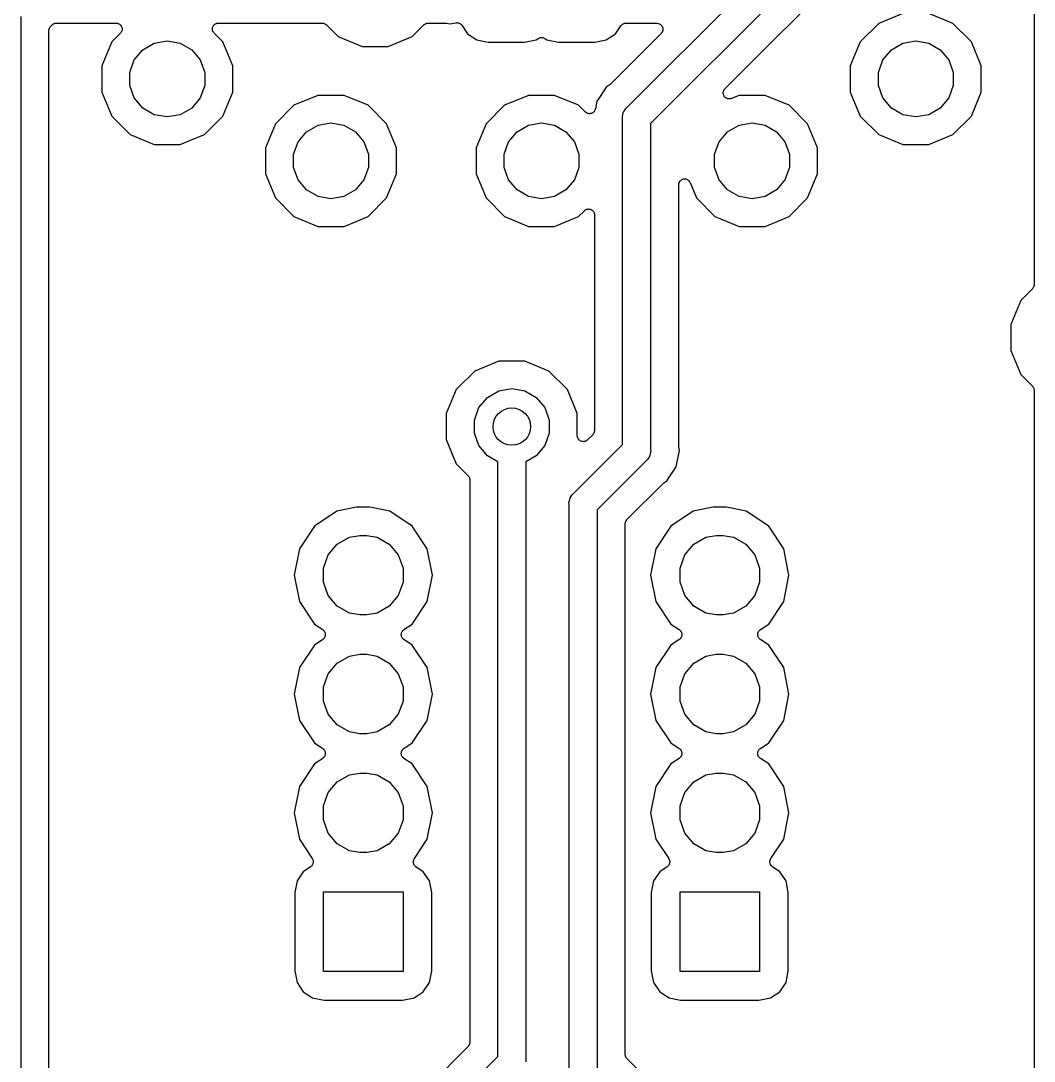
# Model space of a CAD drawing. Extents: x 64 to 244, y -149 to -41.
# Drawn here: x 83.48 to 105.14, y -101.83 to -79.59 of the extents above; entities that cross this region are included whole.
import ezdxf

# ---------------------------------------------------------------- set-up
doc = ezdxf.new("R2010")
doc.units = 0
doc.header["$MEASUREMENT"] = 0
doc.layers.add('BLACK', color=7, linetype='CONTINUOUS')

msp = doc.modelspace()

# ---------------------------------------------------------------- linework, layer by layer
at = {"layer": 'BLACK', "linetype": 'CONTINUOUS'}
for p, q in [((105.145, -77.4381), (105.145, -85.2275)), ((96.4441, -81.4396), (100.157, -77.7267)), ((100.66, -78.0724), (96.947, -81.7853)), ((99.1393, -80.4415), (101.022, -78.5589)), ((83.485, -79.4993), (83.485, -115.397)), ((102.337, -79.435), (101.822, -79.6481)), ((103.408, -79.6481), (102.893, -79.435)), ((84.085, -79.8004), (84.086, -79.7949)), ((84.085, -113.062), (84.085, -79.8004)), ((84.0855, -79.7893), (84.0898, -79.7733)), ((84.086, -79.7949), (84.0855, -79.7893)), ((84.0898, -79.7733), (84.0927, -79.757)), ((84.0927, -79.757), (84.0955, -79.7521)), ((84.0955, -79.7521), (84.0969, -79.7467)), ((84.0969, -79.7467), (84.1064, -79.7331)), ((84.1064, -79.7331), (84.1147, -79.7188)), ((84.1147, -79.7188), (84.119, -79.7152)), ((84.119, -79.7152), (84.1222, -79.7106)), ((84.1222, -79.7106), (84.1556, -79.6772)), ((84.1556, -79.6772), (84.1602, -79.674)), ((84.1602, -79.674), (84.1638, -79.6697)), ((84.1638, -79.6697), (84.1781, -79.6614)), ((84.1781, -79.6614), (84.1917, -79.6519)), ((84.1917, -79.6519), (84.1971, -79.6505)), ((84.1971, -79.6505), (84.202, -79.6477)), ((84.202, -79.6477), (84.2183, -79.6448)), ((84.2183, -79.6448), (84.2343, -79.6405)), ((84.2343, -79.6405), (84.2399, -79.641)), ((84.2399, -79.641), (84.2454, -79.64)), ((84.2454, -79.64), (85.5235, -79.64)), ((85.5235, -79.64), (85.5398, -79.6429)), ((85.5398, -79.6429), (85.5564, -79.6443)), ((85.5564, -79.6443), (85.5614, -79.6467)), ((85.5614, -79.6467), (85.5669, -79.6477)), ((85.5669, -79.6477), (85.5813, -79.656)), ((85.5813, -79.656), (85.5963, -79.663)), ((85.5963, -79.663), (85.6003, -79.6669)), ((85.6003, -79.6669), (85.6051, -79.6697)), ((85.6051, -79.6697), (85.6158, -79.6824)), ((85.6158, -79.6824), (85.6275, -79.6942)), ((85.6275, -79.6942), (85.6299, -79.6992)), ((85.6299, -79.6992), (85.6335, -79.7035)), ((85.6335, -79.7035), (85.6392, -79.7191)), ((85.6354, -79.8252), (85.6335, -79.8305)), ((85.6386, -79.8207), (85.6354, -79.8252)), ((85.6429, -79.8046), (85.6386, -79.8207)), ((85.6392, -79.7191), (85.6462, -79.7341)), ((85.6486, -79.7891), (85.6429, -79.8046)), ((85.6462, -79.7341), (85.6467, -79.7397)), ((85.6467, -79.7397), (85.6486, -79.7449)), ((85.6486, -79.7449), (85.6486, -79.7615)), ((85.6486, -79.7615), (85.65, -79.7781)), ((85.65, -79.7781), (85.6486, -79.7835)), ((85.6486, -79.7835), (85.6486, -79.7891)), ((87.58, -79.7781), (87.5814, -79.7615)), ((87.5814, -79.7835), (87.58, -79.7781)), ((87.5814, -79.7449), (87.5833, -79.7397)), ((87.5814, -79.7615), (87.5814, -79.7449)), ((87.5814, -79.7891), (87.5814, -79.7835)), ((87.5871, -79.8046), (87.5814, -79.7891)), ((87.5833, -79.7397), (87.5838, -79.7341)), ((87.5838, -79.7341), (87.5908, -79.7191)), ((87.5914, -79.8207), (87.5871, -79.8046)), ((87.5908, -79.7191), (87.5965, -79.7035)), ((87.5946, -79.8252), (87.5914, -79.8207)), ((87.5965, -79.8305), (87.5946, -79.8252)), ((87.5965, -79.7035), (87.6001, -79.6992)), ((87.6001, -79.6992), (87.6025, -79.6942)), ((87.6025, -79.6942), (87.6142, -79.6824)), ((87.6142, -79.6824), (87.6249, -79.6697)), ((87.6249, -79.6697), (87.6297, -79.6669)), ((87.6297, -79.6669), (87.6337, -79.663)), ((87.6337, -79.663), (87.6487, -79.656)), ((87.6487, -79.656), (87.6631, -79.6477)), ((87.6631, -79.6477), (87.6686, -79.6467)), ((87.6686, -79.6467), (87.6736, -79.6443)), ((87.6736, -79.6443), (87.6902, -79.6429)), ((87.6902, -79.6429), (87.7065, -79.64)), ((87.7065, -79.64), (89.9265, -79.64)), ((89.9265, -79.64), (89.932, -79.641)), ((89.932, -79.641), (89.9376, -79.6405)), ((89.9376, -79.6405), (89.9536, -79.6448)), ((89.9536, -79.6448), (89.9699, -79.6477)), ((89.9699, -79.6477), (89.9748, -79.6505)), ((89.9748, -79.6505), (89.9802, -79.6519)), ((89.9802, -79.6519), (89.9938, -79.6614)), ((89.9938, -79.6614), (90.0081, -79.6697)), ((90.0081, -79.6697), (90.0117, -79.674)), ((90.0117, -79.674), (90.0163, -79.6772)), ((90.0163, -79.6772), (90.266, -79.9269)), ((91.852, -79.9269), (92.1017, -79.6772)), ((92.1017, -79.6772), (92.1063, -79.674)), ((92.1063, -79.674), (92.1099, -79.6697)), ((92.1099, -79.6697), (92.1242, -79.6614)), ((92.1242, -79.6614), (92.1378, -79.6519)), ((92.1378, -79.6519), (92.1432, -79.6505)), ((92.1432, -79.6505), (92.1481, -79.6477)), ((92.1481, -79.6477), (92.1644, -79.6448)), ((92.1644, -79.6448), (92.1804, -79.6405)), ((92.1804, -79.6405), (92.186, -79.641)), ((92.186, -79.641), (92.1915, -79.64)), ((92.1915, -79.64), (92.5589, -79.64)), ((92.5589, -79.64), (92.5711, -79.6422)), ((92.5711, -79.6422), (92.5836, -79.6424)), ((92.5836, -79.6424), (92.66, -79.6576)), ((92.66, -79.6576), (92.7364, -79.6424)), ((92.7364, -79.6424), (92.7817, -79.6334)), ((92.7364, -79.6424), (92.7364, -79.6424)), ((92.7817, -79.6334), (92.79, -79.6332)), ((92.79, -79.6332), (92.7982, -79.6313)), ((92.7982, -79.6313), (92.8119, -79.6328)), ((92.8119, -79.6328), (92.8258, -79.6325)), ((92.8258, -79.6325), (92.8337, -79.6352)), ((92.8337, -79.6352), (92.842, -79.6361)), ((92.842, -79.6361), (92.8544, -79.6422)), ((92.8544, -79.6422), (92.8675, -79.6466)), ((92.8675, -79.6466), (92.8741, -79.6519)), ((92.8741, -79.6519), (92.8816, -79.6556)), ((92.8816, -79.6556), (92.8911, -79.6656)), ((92.8911, -79.6656), (92.9019, -79.6742)), ((92.9019, -79.6742), (92.9063, -79.6814)), ((92.9063, -79.6814), (92.9121, -79.6874)), ((92.9121, -79.6874), (93.0324, -79.8676)), ((96.1976, -79.8676), (96.3119, -79.6964)), ((96.3119, -79.6964), (96.3243, -79.6835)), ((96.3243, -79.6835), (96.3359, -79.6697)), ((96.3359, -79.6697), (96.3395, -79.6676)), ((96.3395, -79.6676), (96.3424, -79.6646)), ((96.3424, -79.6646), (96.3585, -79.6566)), ((96.3585, -79.6566), (96.3741, -79.6477)), ((96.3741, -79.6477), (96.3782, -79.6469)), ((96.3782, -79.6469), (96.382, -79.6451)), ((96.382, -79.6451), (96.3998, -79.6431)), ((96.3998, -79.6431), (96.4175, -79.64)), ((96.4175, -79.64), (97.0539, -79.64)), ((97.0539, -79.64), (97.0661, -79.6422)), ((97.0661, -79.6422), (97.0786, -79.6424)), ((97.0786, -79.6424), (97.1076, -79.6482)), ((97.1076, -79.6482), (97.1115, -79.6497)), ((97.1115, -79.6497), (97.1157, -79.6501)), ((97.1157, -79.6501), (97.132, -79.6577)), ((97.132, -79.6577), (97.1487, -79.6642)), ((97.1487, -79.6642), (97.1519, -79.667)), ((97.1519, -79.667), (97.1557, -79.6687)), ((97.1557, -79.6687), (97.1684, -79.6814)), ((97.1684, -79.6814), (97.1819, -79.6933)), ((97.1819, -79.6933), (97.1839, -79.697)), ((97.1839, -79.697), (97.1869, -79.6999)), ((97.1869, -79.6999), (97.1945, -79.7162)), ((97.1979, -79.8264), (97.1876, -79.8412)), ((97.1945, -79.7162), (97.2031, -79.7319)), ((97.199, -79.8224), (97.1979, -79.8264)), ((97.2012, -79.8188), (97.199, -79.8224)), ((97.2047, -79.8012), (97.2012, -79.8188)), ((97.2031, -79.7319), (97.2037, -79.7361)), ((97.2037, -79.7361), (97.2055, -79.7399)), ((97.2094, -79.7838), (97.2047, -79.8012)), ((97.2055, -79.7399), (97.2071, -79.7578)), ((97.2071, -79.7578), (97.2098, -79.7755)), ((97.2098, -79.7755), (97.209, -79.7797)), ((97.209, -79.7797), (97.2094, -79.7838)), ((101.822, -79.6481), (101.428, -80.042)), ((103.802, -80.042), (103.408, -79.6481)), ((85.4281, -80.042), (85.215, -80.5565)), ((85.6133, -79.8568), (85.4281, -80.042)), ((85.6228, -79.8432), (85.6133, -79.8568)), ((85.6335, -79.8305), (85.6228, -79.8432)), ((86.3372, -80.0716), (86.615, -80.0227)), ((86.615, -80.0227), (86.8928, -80.0716)), ((87.6072, -79.8432), (87.5965, -79.8305)), ((87.6167, -79.8568), (87.6072, -79.8432)), ((87.8019, -80.042), (87.6167, -79.8568)), ((88.015, -80.5565), (87.8019, -80.042)), ((90.266, -79.9269), (90.7805, -80.14)), ((91.3375, -80.14), (91.852, -79.9269)), ((93.0324, -79.8676), (93.2309, -80.0002)), ((93.2309, -80.0002), (93.4775, -80.0492)), ((93.4775, -80.0492), (94.2525, -80.0492)), ((94.2525, -80.0492), (94.4991, -80.0002)), ((94.4991, -80.0002), (94.5444, -79.9699)), ((94.5444, -79.9699), (94.5521, -79.9665)), ((94.5521, -79.9665), (94.5588, -79.9616)), ((94.5588, -79.9616), (94.5721, -79.9577)), ((94.5721, -79.9577), (94.5848, -79.9521)), ((94.5848, -79.9521), (94.5932, -79.9516)), ((94.5932, -79.9516), (94.6012, -79.9492)), ((94.6012, -79.9492), (94.615, -79.9502)), ((94.615, -79.9502), (94.6288, -79.9492)), ((94.6288, -79.9492), (94.6368, -79.9516)), ((94.6368, -79.9516), (94.6452, -79.9521)), ((94.6452, -79.9521), (94.6579, -79.9577)), ((94.6579, -79.9577), (94.6712, -79.9616)), ((94.6712, -79.9616), (94.6779, -79.9665)), ((94.6779, -79.9665), (94.6856, -79.9699)), ((94.6856, -79.9699), (94.7309, -80.0002)), ((94.7309, -80.0002), (94.9775, -80.0492)), ((94.9775, -80.0492), (95.7525, -80.0492)), ((95.7525, -80.0492), (95.9991, -80.0002)), ((95.9991, -80.0002), (96.1976, -79.8676)), ((97.1726, -79.8626), (96.0821, -80.9531)), ((97.175, -79.8591), (97.1726, -79.8626)), ((97.1783, -79.8565), (97.175, -79.8591)), ((97.1876, -79.8412), (97.1783, -79.8565)), ((101.428, -80.042), (101.215, -80.5565)), ((102.337, -80.0716), (102.615, -80.0227)), ((102.615, -80.0227), (102.893, -80.0716)), ((104.015, -80.5565), (103.802, -80.042)), ((85.9115, -80.4288), (86.0928, -80.2127)), ((86.0928, -80.2127), (86.3372, -80.0716)), ((86.8928, -80.0716), (87.1372, -80.2127)), ((87.1372, -80.2127), (87.3185, -80.4288)), ((90.7805, -80.14), (91.3375, -80.14)), ((101.911, -80.4288), (102.093, -80.2127)), ((102.093, -80.2127), (102.337, -80.0716)), ((102.893, -80.0716), (103.137, -80.2127)), ((103.137, -80.2127), (103.319, -80.4288)), ((85.815, -80.6939), (85.9115, -80.4288)), ((87.3185, -80.4288), (87.415, -80.6939)), ((98.5356, -81.0452), (99.1393, -80.4415)), ((99.1393, -80.4415), (99.1393, -80.4415)), ((101.815, -80.6939), (101.911, -80.4288)), ((103.319, -80.4288), (103.415, -80.6939)), ((85.215, -80.5565), (85.215, -81.1135)), ((85.815, -80.9761), (85.815, -80.6939)), ((87.415, -80.6939), (87.415, -80.9761)), ((88.015, -81.1135), (88.015, -80.5565)), ((101.215, -80.5565), (101.215, -81.1135)), ((101.815, -80.9761), (101.815, -80.6939)), ((103.415, -80.6939), (103.415, -80.9761)), ((104.015, -81.1135), (104.015, -80.5565)), ((85.215, -81.1135), (85.4281, -81.628)), ((85.9115, -81.2412), (85.815, -80.9761)), ((87.415, -80.9761), (87.3185, -81.2412)), ((87.8019, -81.628), (88.015, -81.1135)), ((95.9981, -81.0121), (95.8664, -81.2093)), ((96.0629, -80.9689), (95.9981, -81.0121)), ((96.0719, -80.9602), (96.0629, -80.9689)), ((96.0821, -80.9531), (96.0719, -80.9602)), ((98.4989, -81.1239), (98.4996, -81.1212)), ((98.5006, -81.1432), (98.4989, -81.1239)), ((98.4995, -81.1184), (98.5053, -81.1)), ((98.4996, -81.1212), (98.4995, -81.1184)), ((98.5014, -81.1625), (98.5006, -81.1432)), ((98.5053, -81.1), (98.5103, -81.0813)), ((98.5103, -81.0813), (98.5119, -81.079)), ((98.5119, -81.079), (98.5128, -81.0763)), ((98.5128, -81.0763), (98.5245, -81.061)), ((98.5245, -81.061), (98.5356, -81.0452)), ((101.215, -81.1135), (101.428, -81.628)), ((101.911, -81.2412), (101.815, -80.9761)), ((103.415, -80.9761), (103.319, -81.2412)), ((103.802, -81.628), (104.015, -81.1135)), ((86.0928, -81.4573), (85.9115, -81.2412)), ((87.3185, -81.2412), (87.1372, -81.4573)), ((89.8365, -81.185), (89.322, -81.3981)), ((90.3935, -81.185), (89.8365, -81.185)), ((90.908, -81.3981), (90.3935, -81.185)), ((94.3365, -81.185), (93.822, -81.3981)), ((94.8935, -81.185), (94.3365, -81.185)), ((95.408, -81.3981), (94.8935, -81.185)), ((95.7992, -81.3098), (95.766, -81.4767)), ((95.8664, -81.2093), (95.7992, -81.3098)), ((98.5025, -81.1651), (98.5014, -81.1625)), ((98.5027, -81.1678), (98.5025, -81.1651)), ((98.5109, -81.1853), (98.5027, -81.1678)), ((98.5183, -81.2032), (98.5109, -81.1853)), ((98.5202, -81.2053), (98.5183, -81.2032)), ((98.5214, -81.2078), (98.5202, -81.2053)), ((98.535, -81.2215), (98.5214, -81.2078)), ((98.5481, -81.2357), (98.535, -81.2215)), ((98.5506, -81.237), (98.5481, -81.2357)), ((98.5526, -81.239), (98.5506, -81.237)), ((98.5701, -81.2472), (98.5526, -81.239)), ((98.5872, -81.2561), (98.5701, -81.2472)), ((98.59, -81.2565), (98.5872, -81.2561)), ((98.5925, -81.2577), (98.59, -81.2565)), ((98.6118, -81.2593), (98.5925, -81.2577)), ((98.631, -81.2619), (98.6118, -81.2593)), ((98.6337, -81.2613), (98.631, -81.2619)), ((98.6365, -81.2615), (98.6337, -81.2613)), ((98.6552, -81.2565), (98.6365, -81.2615)), ((98.674, -81.2523), (98.6552, -81.2565)), ((98.8365, -81.185), (98.674, -81.2523)), ((99.3935, -81.185), (98.8365, -81.185)), ((99.908, -81.3981), (99.3935, -81.185)), ((102.093, -81.4573), (101.911, -81.2412)), ((103.319, -81.2412), (103.137, -81.4573)), ((86.3372, -81.5984), (86.0928, -81.4573)), ((86.615, -81.6473), (86.3372, -81.5984)), ((86.8928, -81.5984), (86.615, -81.6473)), ((87.1372, -81.4573), (86.8928, -81.5984)), ((89.322, -81.3981), (88.9281, -81.792)), ((91.3019, -81.792), (90.908, -81.3981)), ((93.822, -81.3981), (93.4281, -81.792)), ((95.5517, -81.5418), (95.408, -81.3981)), ((95.5551, -81.5442), (95.5517, -81.5418)), ((95.5577, -81.5474), (95.5551, -81.5442)), ((95.5731, -81.5568), (95.5577, -81.5474)), ((95.5878, -81.5671), (95.5731, -81.5568)), ((95.5918, -81.5681), (95.5878, -81.5671)), ((95.5954, -81.5703), (95.5918, -81.5681)), ((95.613, -81.5738), (95.5954, -81.5703)), ((95.6304, -81.5785), (95.613, -81.5738)), ((95.6346, -81.5781), (95.6304, -81.5785)), ((95.6387, -81.5789), (95.6346, -81.5781)), ((95.6564, -81.5762), (95.6387, -81.5789)), ((95.6743, -81.5746), (95.6564, -81.5762)), ((95.6781, -81.5729), (95.6743, -81.5746)), ((95.6823, -81.5722), (95.6781, -81.5729)), ((95.698, -81.5636), (95.6823, -81.5722)), ((95.7143, -81.556), (95.698, -81.5636)), ((95.7173, -81.553), (95.7143, -81.556)), ((95.721, -81.551), (95.7173, -81.553)), ((95.7328, -81.5375), (95.721, -81.551)), ((95.7455, -81.5248), (95.7328, -81.5375)), ((95.7473, -81.521), (95.7455, -81.5248)), ((95.75, -81.5178), (95.7473, -81.521)), ((95.7565, -81.5011), (95.75, -81.5178)), ((95.7641, -81.4848), (95.7565, -81.5011)), ((95.7645, -81.4806), (95.7641, -81.4848)), ((95.766, -81.4767), (95.7645, -81.4806)), ((96.3435, -81.6345), (96.3538, -81.596)), ((96.3538, -81.596), (96.3607, -81.5568)), ((96.3607, -81.5568), (96.3674, -81.5452)), ((96.3674, -81.5452), (96.3709, -81.5323)), ((96.3709, -81.5323), (96.3937, -81.4997)), ((96.3937, -81.4997), (96.4136, -81.4652)), ((96.4136, -81.4652), (96.4441, -81.4396)), ((100.302, -81.792), (99.908, -81.3981)), ((102.337, -81.5984), (102.093, -81.4573)), ((102.615, -81.6473), (102.337, -81.5984)), ((102.893, -81.5984), (102.615, -81.6473)), ((103.137, -81.4573), (102.893, -81.5984)), ((85.4281, -81.628), (85.822, -82.0219)), ((87.408, -82.0219), (87.8019, -81.628)), ((88.9281, -81.792), (88.715, -82.3065)), ((89.5928, -81.9627), (89.8372, -81.8216)), ((89.8372, -81.8216), (90.115, -81.7727)), ((90.115, -81.7727), (90.3928, -81.8216)), ((90.3928, -81.8216), (90.6372, -81.9627)), ((91.515, -82.3065), (91.3019, -81.792)), ((93.4281, -81.792), (93.215, -82.3065)), ((94.0928, -81.9627), (94.3372, -81.8216)), ((94.3372, -81.8216), (94.615, -81.7727)), ((94.615, -81.7727), (94.8928, -81.8216)), ((94.8928, -81.8216), (95.1372, -81.9627)), ((96.347, -81.6741), (96.3435, -81.6345)), ((96.347, -88.6487), (96.347, -81.6741)), ((96.947, -81.7853), (96.947, -88.7599)), ((98.5928, -81.9627), (98.8372, -81.8216)), ((98.8372, -81.8216), (99.115, -81.7727)), ((99.115, -81.7727), (99.3928, -81.8216)), ((99.3928, -81.8216), (99.6372, -81.9627)), ((100.515, -82.3065), (100.302, -81.792)), ((101.428, -81.628), (101.822, -82.0219)), ((103.408, -82.0219), (103.802, -81.628)), ((85.822, -82.0219), (86.3365, -82.235)), ((87.0651, -82.1639), (87.408, -82.0219)), ((89.4115, -82.1788), (89.5928, -81.9627)), ((90.6372, -81.9627), (90.8185, -82.1788)), ((93.9115, -82.1788), (94.0928, -81.9627)), ((95.1372, -81.9627), (95.3185, -82.1788)), ((98.4115, -82.1788), (98.5928, -81.9627)), ((99.6372, -81.9627), (99.8185, -82.1788)), ((101.822, -82.0219), (102.337, -82.235)), ((102.893, -82.235), (103.408, -82.0219)), ((86.3365, -82.235), (86.8935, -82.235)), ((86.8935, -82.235), (87.0651, -82.1639)), ((89.315, -82.4439), (89.4115, -82.1788)), ((90.8185, -82.1788), (90.915, -82.4439)), ((93.815, -82.4439), (93.9115, -82.1788)), ((95.3185, -82.1788), (95.415, -82.4439)), ((98.315, -82.4439), (98.4115, -82.1788)), ((99.8185, -82.1788), (99.915, -82.4439)), ((102.337, -82.235), (102.893, -82.235)), ((88.715, -82.3065), (88.715, -82.8635)), ((89.315, -82.7261), (89.315, -82.4439)), ((90.915, -82.4439), (90.915, -82.7261)), ((91.515, -82.8635), (91.515, -82.3065)), ((93.215, -82.3065), (93.215, -82.8635)), ((93.815, -82.7261), (93.815, -82.4439)), ((95.415, -82.4439), (95.415, -82.7261)), ((98.315, -82.7261), (98.315, -82.4439)), ((99.915, -82.4439), (99.915, -82.7261)), ((100.515, -82.8635), (100.515, -82.3065)), ((88.715, -82.8635), (88.9281, -83.378)), ((89.4115, -82.9912), (89.315, -82.7261)), ((90.915, -82.7261), (90.8185, -82.9912)), ((91.3019, -83.378), (91.515, -82.8635)), ((93.215, -82.8635), (93.4281, -83.378)), ((93.9115, -82.9912), (93.815, -82.7261)), ((95.415, -82.7261), (95.3185, -82.9912)), ((98.4115, -82.9912), (98.315, -82.7261)), ((99.915, -82.7261), (99.8185, -82.9912)), ((100.302, -83.378), (100.515, -82.8635)), ((89.5928, -83.2073), (89.4115, -82.9912)), ((90.8185, -82.9912), (90.6372, -83.2073)), ((94.0928, -83.2073), (93.9115, -82.9912)), ((95.3185, -82.9912), (95.1372, -83.2073)), ((97.547, -83.0964), (97.5504, -83.0773)), ((97.547, -88.6719), (97.547, -83.0964)), ((97.5504, -83.0773), (97.5529, -83.0582)), ((97.5529, -83.0582), (97.5542, -83.0557)), ((97.5542, -83.0557), (97.5547, -83.0529)), ((97.5547, -83.0529), (97.5643, -83.0362)), ((97.5643, -83.0362), (97.5732, -83.019)), ((97.5732, -83.019), (97.5753, -83.0172)), ((97.5753, -83.0172), (97.5767, -83.0147)), ((97.5767, -83.0147), (97.5915, -83.0023)), ((97.5915, -83.0023), (97.6058, -82.9892)), ((97.6058, -82.9892), (97.6084, -82.9882)), ((97.6084, -82.9882), (97.6105, -82.9864)), ((97.6105, -82.9864), (97.6287, -82.9798)), ((97.6287, -82.9798), (97.6465, -82.9724)), ((97.6465, -82.9724), (97.6493, -82.9722)), ((97.6493, -82.9722), (97.6519, -82.9713)), ((97.6519, -82.9713), (97.6713, -82.9713)), ((97.6713, -82.9713), (97.6906, -82.9704)), ((97.6906, -82.9704), (97.6932, -82.9713)), ((97.6932, -82.9713), (97.6961, -82.9713)), ((97.6961, -82.9713), (97.7142, -82.9779)), ((97.7142, -82.9779), (97.7326, -82.9837)), ((97.7326, -82.9837), (97.7349, -82.9854)), ((97.7349, -82.9854), (97.7375, -82.9864)), ((97.7375, -82.9864), (97.7523, -82.9988)), ((97.7523, -82.9988), (97.7676, -83.0106)), ((97.7676, -83.0106), (97.7691, -83.0129)), ((97.7691, -83.0129), (97.7713, -83.0147)), ((97.7713, -83.0147), (97.781, -83.0315)), ((97.781, -83.0315), (97.7913, -83.0478)), ((97.7913, -83.0478), (97.9281, -83.378)), ((98.5928, -83.2073), (98.4115, -82.9912)), ((99.8185, -82.9912), (99.6372, -83.2073)), ((88.9281, -83.378), (89.322, -83.7719)), ((89.8372, -83.3484), (89.5928, -83.2073)), ((90.115, -83.3973), (89.8372, -83.3484)), ((90.3928, -83.3484), (90.115, -83.3973)), ((90.6372, -83.2073), (90.3928, -83.3484)), ((90.908, -83.7719), (91.3019, -83.378)), ((93.4281, -83.378), (93.822, -83.7719)), ((94.3372, -83.3484), (94.0928, -83.2073)), ((94.615, -83.3973), (94.3372, -83.3484)), ((94.8928, -83.3484), (94.615, -83.3973)), ((95.1372, -83.2073), (94.8928, -83.3484)), ((97.9281, -83.378), (98.322, -83.7719)), ((98.8372, -83.3484), (98.5928, -83.2073)), ((99.115, -83.3973), (98.8372, -83.3484)), ((99.3928, -83.3484), (99.115, -83.3973)), ((99.6372, -83.2073), (99.3928, -83.3484)), ((99.908, -83.7719), (100.302, -83.378)), ((89.322, -83.7719), (89.8365, -83.985)), ((90.3935, -83.985), (90.908, -83.7719)), ((93.822, -83.7719), (94.3365, -83.985)), ((94.8935, -83.985), (95.408, -83.7719)), ((95.408, -83.7719), (95.5302, -83.6497)), ((95.5302, -83.6497), (95.5438, -83.6402)), ((95.5438, -83.6402), (95.5565, -83.6295)), ((95.5565, -83.6295), (95.5618, -83.6276)), ((95.5618, -83.6276), (95.5663, -83.6244)), ((95.5663, -83.6244), (95.5824, -83.6201)), ((95.5824, -83.6201), (95.5979, -83.6144)), ((95.5979, -83.6144), (95.6035, -83.6144)), ((95.6035, -83.6144), (95.6089, -83.613)), ((95.6089, -83.613), (95.6255, -83.6144)), ((95.6255, -83.6144), (95.6421, -83.6144)), ((95.6421, -83.6144), (95.6473, -83.6163)), ((95.6473, -83.6163), (95.6529, -83.6168)), ((95.6529, -83.6168), (95.6679, -83.6238)), ((95.6679, -83.6238), (95.6835, -83.6295)), ((95.6835, -83.6295), (95.6878, -83.6331)), ((95.6878, -83.6331), (95.6928, -83.6355)), ((95.6928, -83.6355), (95.7046, -83.6472)), ((95.7046, -83.6472), (95.7173, -83.6579)), ((95.7173, -83.6579), (95.7201, -83.6627)), ((95.7201, -83.6627), (95.724, -83.6667)), ((95.724, -83.6667), (95.731, -83.6817)), ((95.731, -83.6817), (95.7393, -83.6961)), ((95.7393, -83.6961), (95.7403, -83.7016)), ((95.7403, -83.7016), (95.7427, -83.7066)), ((95.7427, -83.7066), (95.7441, -83.7232)), ((95.7441, -83.7232), (95.747, -83.7395)), ((95.747, -83.7395), (95.747, -88.3476)), ((98.322, -83.7719), (98.8365, -83.985)), ((99.3935, -83.985), (99.908, -83.7719)), ((89.8365, -83.985), (90.3935, -83.985)), ((94.3365, -83.985), (94.8935, -83.985)), ((98.8365, -83.985), (99.3935, -83.985)), ((105.108, -85.3173), (104.858, -85.567)), ((105.111, -85.3127), (105.108, -85.3173)), ((105.115, -85.3091), (105.111, -85.3127)), ((105.124, -85.2948), (105.115, -85.3091)), ((105.133, -85.2812), (105.124, -85.2948)), ((105.135, -85.2758), (105.133, -85.2812)), ((105.137, -85.2709), (105.135, -85.2758)), ((105.14, -85.2546), (105.137, -85.2709)), ((105.145, -85.2386), (105.14, -85.2546)), ((105.145, -85.2275), (105.144, -85.233)), ((105.144, -85.233), (105.145, -85.2386)), ((104.858, -85.567), (104.645, -86.0815)), ((104.645, -86.0815), (104.645, -86.6385)), ((104.645, -86.6385), (104.858, -87.153)), ((93.7015, -86.865), (93.187, -87.0781)), ((94.2585, -86.865), (93.7015, -86.865)), ((94.773, -87.0781), (94.2585, -86.865)), ((93.187, -87.0781), (92.7931, -87.472)), ((95.1669, -87.472), (94.773, -87.0781)), ((104.858, -87.153), (105.108, -87.4027)), ((92.7931, -87.472), (92.58, -87.9865)), ((93.4578, -87.6427), (93.7022, -87.5016)), ((93.7022, -87.5016), (93.98, -87.4527)), ((93.98, -87.4527), (94.2578, -87.5016)), ((94.2578, -87.5016), (94.5022, -87.6427)), ((95.38, -87.9865), (95.1669, -87.472)), ((105.108, -87.4027), (105.111, -87.4073)), ((105.111, -87.4073), (105.115, -87.4109)), ((105.115, -87.4109), (105.124, -87.4252)), ((105.124, -87.4252), (105.133, -87.4388)), ((105.133, -87.4388), (105.135, -87.4442)), ((105.135, -87.4442), (105.137, -87.4491)), ((105.137, -87.4491), (105.14, -87.4654)), ((105.14, -87.4654), (105.145, -87.4814)), ((105.145, -87.4814), (105.144, -87.487)), ((105.144, -87.487), (105.145, -87.4925)), ((105.145, -87.4925), (105.145, -108.722)), ((93.2765, -87.8588), (93.4578, -87.6427)), ((94.5022, -87.6427), (94.6835, -87.8588)), ((92.58, -87.9865), (92.58, -88.5435)), ((93.18, -88.1239), (93.2765, -87.8588)), ((94.6835, -87.8588), (94.78, -88.1239)), ((95.38, -88.4606), (95.38, -87.9865)), ((93.18, -88.4061), (93.18, -88.1239)), ((94.78, -88.1239), (94.78, -88.4061)), ((93.2765, -88.6712), (93.18, -88.4061)), ((94.78, -88.4061), (94.6835, -88.6712)), ((95.3829, -88.4769), (95.38, -88.4606)), ((95.3843, -88.4935), (95.3829, -88.4769)), ((95.3867, -88.4985), (95.3843, -88.4935)), ((95.3877, -88.504), (95.3867, -88.4985)), ((95.7098, -88.4374), (95.5968, -88.5504)), ((95.713, -88.4328), (95.7098, -88.4374)), ((95.7173, -88.4292), (95.713, -88.4328)), ((95.7256, -88.4149), (95.7173, -88.4292)), ((95.7351, -88.4013), (95.7256, -88.4149)), ((95.7365, -88.3959), (95.7351, -88.4013)), ((95.7393, -88.391), (95.7365, -88.3959)), ((95.7422, -88.3747), (95.7393, -88.391)), ((95.7465, -88.3587), (95.7422, -88.3747)), ((95.747, -88.3476), (95.746, -88.3531)), ((95.746, -88.3531), (95.7465, -88.3587)), ((92.58, -88.5435), (92.7931, -89.058)), ((93.4578, -88.8873), (93.2765, -88.6712)), ((94.6835, -88.6712), (94.5022, -88.8873)), ((95.3011, -89.6946), (96.347, -88.6487)), ((95.396, -88.5184), (95.3877, -88.504)), ((95.403, -88.5334), (95.396, -88.5184)), ((95.4069, -88.5374), (95.403, -88.5334)), ((95.4097, -88.5422), (95.4069, -88.5374)), ((95.4224, -88.5529), (95.4097, -88.5422)), ((95.4342, -88.5646), (95.4224, -88.5529)), ((95.4392, -88.567), (95.4342, -88.5646)), ((95.4435, -88.5706), (95.4392, -88.567)), ((95.4591, -88.5763), (95.4435, -88.5706)), ((95.4741, -88.5833), (95.4591, -88.5763)), ((95.4797, -88.5838), (95.4741, -88.5833)), ((95.4849, -88.5857), (95.4797, -88.5838)), ((95.5015, -88.5857), (95.4849, -88.5857)), ((95.5181, -88.5871), (95.5015, -88.5857)), ((95.5235, -88.5857), (95.5181, -88.5871)), ((95.5291, -88.5857), (95.5235, -88.5857)), ((95.5446, -88.58), (95.5291, -88.5857)), ((95.5607, -88.5757), (95.5446, -88.58)), ((95.5652, -88.5725), (95.5607, -88.5757)), ((95.5705, -88.5706), (95.5652, -88.5725)), ((95.5832, -88.5599), (95.5705, -88.5706)), ((95.5968, -88.5504), (95.5832, -88.5599)), ((97.5492, -88.6841), (97.547, -88.6719)), ((97.5494, -88.6966), (97.5492, -88.6841)), ((97.5646, -88.773), (97.5494, -88.6966)), ((93.68, -89.0156), (93.4578, -88.8873)), ((94.5022, -88.8873), (94.28, -89.0156)), ((96.9003, -88.9343), (96.8804, -88.9688)), ((96.9231, -88.9017), (96.9003, -88.9343)), ((96.9266, -88.8888), (96.9231, -88.9017)), ((96.9333, -88.8772), (96.9266, -88.8888)), ((96.9402, -88.838), (96.9333, -88.8772)), ((96.9505, -88.7996), (96.9402, -88.838)), ((96.947, -88.7599), (96.9505, -88.7996)), ((97.4948, -89.1242), (97.5494, -88.8494)), ((97.5494, -88.8494), (97.5646, -88.773)), ((97.5494, -88.8494), (97.5494, -88.8494)), ((92.7931, -89.058), (93.0428, -89.3077)), ((93.68, -101.73), (93.68, -89.0156)), ((94.28, -89.0156), (94.28, -101.841)), ((96.8499, -88.9944), (95.804, -90.0403)), ((96.8804, -88.9688), (96.8499, -88.9944)), ((97.2959, -89.4219), (97.4948, -89.1242)), ((93.0428, -89.3077), (93.046, -89.3123)), ((93.046, -89.3123), (93.0503, -89.3159)), ((93.0503, -89.3159), (93.0586, -89.3302)), ((93.0586, -89.3302), (93.0681, -89.3438)), ((93.0681, -89.3438), (93.0695, -89.3492)), ((93.0695, -89.3492), (93.0723, -89.3541)), ((93.0723, -89.3541), (93.0752, -89.3704)), ((93.0752, -89.3704), (93.0795, -89.3864)), ((93.0795, -89.3864), (93.079, -89.392)), ((93.079, -89.392), (93.08, -89.3975)), ((93.08, -89.3975), (93.08, -101.429)), ((96.4412, -90.2516), (97.2119, -89.4809)), ((97.2119, -89.4809), (97.2221, -89.4738)), ((97.2221, -89.4738), (97.2311, -89.4651)), ((97.2311, -89.4651), (97.2959, -89.4219)), ((95.2108, -89.851), (95.2177, -89.8118)), ((95.2177, -89.8118), (95.2244, -89.8002)), ((95.2244, -89.8002), (95.2279, -89.7873)), ((95.2279, -89.7873), (95.2507, -89.7547)), ((95.2507, -89.7547), (95.2706, -89.7202)), ((95.2706, -89.7202), (95.3011, -89.6946)), ((90.6622, -89.99), (90.2392, -90.0741)), ((90.9478, -89.99), (90.6622, -89.99)), ((91.3708, -90.0741), (90.9478, -89.99)), ((95.2005, -89.8894), (95.2108, -89.851)), ((95.204, -89.9291), (95.2005, -89.8894)), ((95.204, -102.095), (95.204, -89.9291)), ((95.804, -90.0403), (95.804, -101.984)), ((98.2822, -89.99), (97.8592, -90.0741)), ((98.5678, -89.99), (98.2822, -89.99)), ((98.9908, -90.0741), (98.5678, -89.99)), ((90.2392, -90.0741), (89.7596, -90.3946)), ((91.8504, -90.3946), (91.3708, -90.0741)), ((96.4159, -90.2877), (96.4254, -90.2741)), ((96.4254, -90.2741), (96.4337, -90.2598)), ((96.4337, -90.2598), (96.438, -90.2562)), ((96.438, -90.2562), (96.4412, -90.2516)), ((97.8592, -90.0741), (97.3796, -90.3946)), ((99.4704, -90.3946), (98.9908, -90.0741)), ((89.7596, -90.3946), (89.4391, -90.8742)), ((92.1709, -90.8742), (91.8504, -90.3946)), ((96.404, -90.3414), (96.405, -90.3359)), ((96.404, -101.683), (96.404, -90.3414)), ((96.4045, -90.3303), (96.4088, -90.3143)), ((96.405, -90.3359), (96.4045, -90.3303)), ((96.4088, -90.3143), (96.4117, -90.298)), ((96.4117, -90.298), (96.4145, -90.2931)), ((96.4145, -90.2931), (96.4159, -90.2877)), ((97.3796, -90.3946), (97.0591, -90.8742)), ((99.7909, -90.8742), (99.4704, -90.3946)), ((90.2502, -90.7788), (90.5098, -90.6289)), ((90.5098, -90.6289), (90.7306, -90.59)), ((90.7306, -90.59), (90.8794, -90.59)), ((90.8794, -90.59), (91.1002, -90.6289)), ((91.1002, -90.6289), (91.3598, -90.7788)), ((97.8702, -90.7788), (98.1298, -90.6289)), ((98.1298, -90.6289), (98.3506, -90.59)), ((98.3506, -90.59), (98.4994, -90.59)), ((98.4994, -90.59), (98.7202, -90.6289)), ((98.7202, -90.6289), (98.9798, -90.7788)), ((89.4391, -90.8742), (89.3266, -91.44)), ((90.0575, -91.0084), (90.2502, -90.7788)), ((91.3598, -90.7788), (91.5525, -91.0084)), ((92.2834, -91.44), (92.1709, -90.8742)), ((97.0591, -90.8742), (96.9466, -91.44)), ((97.6775, -91.0084), (97.8702, -90.7788)), ((98.9798, -90.7788), (99.1725, -91.0084)), ((99.9034, -91.44), (99.7909, -90.8742)), ((89.955, -91.2901), (90.0575, -91.0084)), ((91.5525, -91.0084), (91.655, -91.2901)), ((97.575, -91.2901), (97.6775, -91.0084)), ((99.1725, -91.0084), (99.275, -91.2901)), ((89.955, -91.5899), (89.955, -91.2901)), ((91.655, -91.2901), (91.655, -91.5899)), ((97.575, -91.5899), (97.575, -91.2901)), ((99.275, -91.2901), (99.275, -91.5899)), ((89.3266, -91.44), (89.4391, -92.0058)), ((90.0575, -91.8716), (89.955, -91.5899)), ((91.655, -91.5899), (91.5525, -91.8716)), ((92.1709, -92.0058), (92.2834, -91.44)), ((96.9466, -91.44), (97.0591, -92.0058)), ((97.6775, -91.8716), (97.575, -91.5899)), ((99.275, -91.5899), (99.1725, -91.8716)), ((99.7909, -92.0058), (99.9034, -91.44)), ((89.4391, -92.0058), (89.7596, -92.4854)), ((90.2502, -92.1012), (90.0575, -91.8716)), ((91.5525, -91.8716), (91.3598, -92.1012)), ((91.8504, -92.4854), (92.1709, -92.0058)), ((97.0591, -92.0058), (97.3796, -92.4854)), ((97.8702, -92.1012), (97.6775, -91.8716)), ((99.1725, -91.8716), (98.9798, -92.1012)), ((99.4704, -92.4854), (99.7909, -92.0058)), ((90.5098, -92.2511), (90.2502, -92.1012)), ((90.7306, -92.29), (90.5098, -92.2511)), ((91.1002, -92.2511), (90.8794, -92.29)), ((91.3598, -92.1012), (91.1002, -92.2511)), ((98.1298, -92.2511), (97.8702, -92.1012)), ((98.3506, -92.29), (98.1298, -92.2511)), ((98.7202, -92.2511), (98.4994, -92.29)), ((98.9798, -92.1012), (98.7202, -92.2511)), ((89.7596, -92.4854), (89.9377, -92.6044)), ((90.8794, -92.29), (90.7306, -92.29)), ((91.6723, -92.6044), (91.8504, -92.4854)), ((97.3796, -92.4854), (97.5577, -92.6044)), ((98.4994, -92.29), (98.3506, -92.29)), ((99.2923, -92.6044), (99.4704, -92.4854)), ((89.9377, -92.6044), (89.9477, -92.614)), ((89.9477, -92.614), (89.9589, -92.6222)), ((89.9589, -92.6222), (89.9635, -92.6291)), ((89.9635, -92.6291), (89.9696, -92.6349)), ((89.9696, -92.6349), (89.9757, -92.6473)), ((89.9757, -92.6473), (89.9834, -92.6589)), ((89.9834, -92.6589), (89.9854, -92.667)), ((89.9854, -92.667), (89.9891, -92.6745)), ((89.9891, -92.6745), (89.9906, -92.6882)), ((89.9906, -92.6882), (89.9939, -92.7017)), ((89.9939, -92.7183), (89.9906, -92.7318)), ((89.9939, -92.7017), (89.993, -92.71)), ((89.993, -92.71), (89.9939, -92.7183)), ((91.6161, -92.7017), (91.6194, -92.6882)), ((91.617, -92.71), (91.6161, -92.7017)), ((91.6161, -92.7183), (91.617, -92.71)), ((91.6194, -92.7318), (91.6161, -92.7183)), ((91.6194, -92.6882), (91.6209, -92.6745)), ((91.6209, -92.6745), (91.6246, -92.667)), ((91.6246, -92.667), (91.6266, -92.6589)), ((91.6266, -92.6589), (91.6343, -92.6473)), ((91.6343, -92.6473), (91.6404, -92.6349)), ((91.6404, -92.6349), (91.6465, -92.6291)), ((91.6465, -92.6291), (91.6511, -92.6222)), ((91.6511, -92.6222), (91.6623, -92.614)), ((91.6623, -92.614), (91.6723, -92.6044)), ((97.5577, -92.6044), (97.5677, -92.614)), ((97.5677, -92.614), (97.5789, -92.6222)), ((97.5789, -92.6222), (97.5835, -92.6291)), ((97.5835, -92.6291), (97.5896, -92.6349)), ((97.5896, -92.6349), (97.5957, -92.6473)), ((97.5957, -92.6473), (97.6034, -92.6589)), ((97.6034, -92.6589), (97.6054, -92.667)), ((97.6054, -92.667), (97.6091, -92.6745)), ((97.6091, -92.6745), (97.6106, -92.6882)), ((97.6106, -92.6882), (97.6139, -92.7017)), ((97.6139, -92.7183), (97.6106, -92.7318)), ((97.6139, -92.7017), (97.613, -92.71)), ((97.613, -92.71), (97.6139, -92.7183)), ((99.2361, -92.7017), (99.2394, -92.6882)), ((99.237, -92.71), (99.2361, -92.7017)), ((99.2361, -92.7183), (99.237, -92.71)), ((99.2394, -92.7318), (99.2361, -92.7183)), ((99.2394, -92.6882), (99.2409, -92.6745)), ((99.2409, -92.6745), (99.2446, -92.667)), ((99.2446, -92.667), (99.2466, -92.6589)), ((99.2466, -92.6589), (99.2543, -92.6473)), ((99.2543, -92.6473), (99.2604, -92.6349)), ((99.2604, -92.6349), (99.2664, -92.6291)), ((99.2664, -92.6291), (99.2711, -92.6222)), ((99.2711, -92.6222), (99.2823, -92.614)), ((99.2823, -92.614), (99.2923, -92.6044)), ((89.7596, -92.9346), (89.4391, -93.4142)), ((89.9377, -92.8156), (89.7596, -92.9346)), ((89.9477, -92.806), (89.9377, -92.8156)), ((89.9589, -92.7978), (89.9477, -92.806)), ((89.9635, -92.7909), (89.9589, -92.7978)), ((89.9696, -92.7851), (89.9635, -92.7909)), ((89.9757, -92.7727), (89.9696, -92.7851)), ((89.9834, -92.7611), (89.9757, -92.7727)), ((89.9854, -92.753), (89.9834, -92.7611)), ((89.9891, -92.7455), (89.9854, -92.753)), ((89.9906, -92.7318), (89.9891, -92.7455)), ((91.6209, -92.7455), (91.6194, -92.7318)), ((91.6246, -92.753), (91.6209, -92.7455)), ((91.6266, -92.7611), (91.6246, -92.753)), ((91.6343, -92.7727), (91.6266, -92.7611)), ((91.6404, -92.7851), (91.6343, -92.7727)), ((91.6465, -92.7909), (91.6404, -92.7851)), ((91.6511, -92.7978), (91.6465, -92.7909)), ((91.6623, -92.806), (91.6511, -92.7978)), ((91.6723, -92.8156), (91.6623, -92.806)), ((91.8504, -92.9346), (91.6723, -92.8156)), ((92.1709, -93.4142), (91.8504, -92.9346)), ((97.3796, -92.9346), (97.0591, -93.4142)), ((97.5577, -92.8156), (97.3796, -92.9346)), ((97.5677, -92.806), (97.5577, -92.8156)), ((97.5789, -92.7978), (97.5677, -92.806)), ((97.5835, -92.7909), (97.5789, -92.7978)), ((97.5896, -92.7851), (97.5835, -92.7909)), ((97.5957, -92.7727), (97.5896, -92.7851)), ((97.6034, -92.7611), (97.5957, -92.7727)), ((97.6054, -92.753), (97.6034, -92.7611)), ((97.6091, -92.7455), (97.6054, -92.753)), ((97.6106, -92.7318), (97.6091, -92.7455)), ((99.2409, -92.7455), (99.2394, -92.7318)), ((99.2446, -92.753), (99.2409, -92.7455)), ((99.2466, -92.7611), (99.2446, -92.753)), ((99.2543, -92.7727), (99.2466, -92.7611)), ((99.2604, -92.7851), (99.2543, -92.7727)), ((99.2664, -92.7909), (99.2604, -92.7851)), ((99.2711, -92.7978), (99.2664, -92.7909)), ((99.2823, -92.806), (99.2711, -92.7978)), ((99.2923, -92.8156), (99.2823, -92.806)), ((99.4704, -92.9346), (99.2923, -92.8156)), ((99.7909, -93.4142), (99.4704, -92.9346)), ((90.2502, -93.3188), (90.5098, -93.1689)), ((90.5098, -93.1689), (90.7306, -93.13)), ((90.7306, -93.13), (90.8794, -93.13)), ((90.8794, -93.13), (91.1002, -93.1689)), ((91.1002, -93.1689), (91.3598, -93.3188)), ((97.8702, -93.3188), (98.1298, -93.1689)), ((98.1298, -93.1689), (98.3506, -93.13)), ((98.3506, -93.13), (98.4994, -93.13)), ((98.4994, -93.13), (98.7202, -93.1689)), ((98.7202, -93.1689), (98.9798, -93.3188)), ((90.0575, -93.5484), (90.2502, -93.3188)), ((91.3598, -93.3188), (91.5525, -93.5484)), ((97.6775, -93.5484), (97.8702, -93.3188)), ((98.9798, -93.3188), (99.1725, -93.5484)), ((89.4391, -93.4142), (89.3266, -93.98)), ((89.955, -93.8301), (90.0575, -93.5484)), ((91.5525, -93.5484), (91.655, -93.8301)), ((92.2834, -93.98), (92.1709, -93.4142)), ((97.0591, -93.4142), (96.9466, -93.98)), ((97.575, -93.8301), (97.6775, -93.5484)), ((99.1725, -93.5484), (99.275, -93.8301)), ((99.9034, -93.98), (99.7909, -93.4142)), ((89.955, -94.1299), (89.955, -93.8301)), ((91.655, -93.8301), (91.655, -94.1299)), ((97.575, -94.1299), (97.575, -93.8301)), ((99.275, -93.8301), (99.275, -94.1299)), ((89.3266, -93.98), (89.4391, -94.5458)), ((92.1709, -94.5458), (92.2834, -93.98)), ((96.9466, -93.98), (97.0591, -94.5458)), ((99.7909, -94.5458), (99.9034, -93.98)), ((90.0575, -94.4116), (89.955, -94.1299)), ((91.655, -94.1299), (91.5525, -94.4116)), ((97.6775, -94.4116), (97.575, -94.1299)), ((99.275, -94.1299), (99.1725, -94.4116)), ((90.2502, -94.6412), (90.0575, -94.4116)), ((91.5525, -94.4116), (91.3598, -94.6412)), ((97.8702, -94.6412), (97.6775, -94.4116)), ((99.1725, -94.4116), (98.9798, -94.6412)), ((89.4391, -94.5458), (89.7596, -95.0254)), ((90.5098, -94.7911), (90.2502, -94.6412)), ((91.3598, -94.6412), (91.1002, -94.7911)), ((91.8504, -95.0254), (92.1709, -94.5458)), ((97.0591, -94.5458), (97.3796, -95.0254)), ((98.1298, -94.7911), (97.8702, -94.6412)), ((98.9798, -94.6412), (98.7202, -94.7911)), ((99.4704, -95.0254), (99.7909, -94.5458)), ((90.7306, -94.83), (90.5098, -94.7911)), ((90.8794, -94.83), (90.7306, -94.83)), ((91.1002, -94.7911), (90.8794, -94.83)), ((98.3506, -94.83), (98.1298, -94.7911)), ((98.4994, -94.83), (98.3506, -94.83)), ((98.7202, -94.7911), (98.4994, -94.83)), ((89.7596, -95.0254), (89.9377, -95.1444)), ((89.9377, -95.1444), (89.9477, -95.154)), ((89.9477, -95.154), (89.9589, -95.1622)), ((89.9589, -95.1622), (89.9635, -95.1691)), ((89.9635, -95.1691), (89.9696, -95.1749)), ((91.6404, -95.1749), (91.6465, -95.1691)), ((91.6465, -95.1691), (91.6511, -95.1622)), ((91.6511, -95.1622), (91.6623, -95.154)), ((91.6623, -95.154), (91.6723, -95.1444)), ((91.6723, -95.1444), (91.8504, -95.0254)), ((97.3796, -95.0254), (97.5577, -95.1444)), ((97.5577, -95.1444), (97.5677, -95.154)), ((97.5677, -95.154), (97.5789, -95.1622)), ((97.5789, -95.1622), (97.5835, -95.1691)), ((97.5835, -95.1691), (97.5896, -95.1749)), ((99.2604, -95.1749), (99.2664, -95.1691)), ((99.2664, -95.1691), (99.2711, -95.1622)), ((99.2711, -95.1622), (99.2823, -95.154)), ((99.2823, -95.154), (99.2923, -95.1444)), ((99.2923, -95.1444), (99.4704, -95.0254)), ((89.9377, -95.3556), (89.7596, -95.4746)), ((89.9477, -95.346), (89.9377, -95.3556)), ((89.9589, -95.3378), (89.9477, -95.346)), ((89.9635, -95.3309), (89.9589, -95.3378)), ((89.9696, -95.3251), (89.9635, -95.3309)), ((89.9696, -95.1749), (89.9757, -95.1873)), ((89.9757, -95.3127), (89.9696, -95.3251)), ((89.9757, -95.1873), (89.9834, -95.1989)), ((89.9834, -95.3011), (89.9757, -95.3127)), ((89.9834, -95.1989), (89.9854, -95.207)), ((89.9854, -95.293), (89.9834, -95.3011)), ((89.9854, -95.207), (89.9891, -95.2145)), ((89.9891, -95.2855), (89.9854, -95.293)), ((89.9891, -95.2145), (89.9906, -95.2282)), ((89.9906, -95.2718), (89.9891, -95.2855)), ((89.9906, -95.2282), (89.9939, -95.2417)), ((89.9939, -95.2583), (89.9906, -95.2718)), ((89.9939, -95.2417), (89.993, -95.25)), ((89.993, -95.25), (89.9939, -95.2583)), ((91.6161, -95.2417), (91.6194, -95.2282)), ((91.617, -95.25), (91.6161, -95.2417)), ((91.6161, -95.2583), (91.617, -95.25)), ((91.6194, -95.2718), (91.6161, -95.2583)), ((91.6194, -95.2282), (91.6209, -95.2145)), ((91.6209, -95.2855), (91.6194, -95.2718)), ((91.6209, -95.2145), (91.6246, -95.207)), ((91.6246, -95.293), (91.6209, -95.2855)), ((91.6246, -95.207), (91.6266, -95.1989)), ((91.6266, -95.3011), (91.6246, -95.293)), ((91.6266, -95.1989), (91.6343, -95.1873)), ((91.6343, -95.3127), (91.6266, -95.3011)), ((91.6343, -95.1873), (91.6404, -95.1749)), ((91.6404, -95.3251), (91.6343, -95.3127)), ((91.6465, -95.3309), (91.6404, -95.3251)), ((91.6511, -95.3378), (91.6465, -95.3309)), ((91.6623, -95.346), (91.6511, -95.3378)), ((91.6723, -95.3556), (91.6623, -95.346)), ((91.8504, -95.4746), (91.6723, -95.3556)), ((97.5577, -95.3556), (97.3796, -95.4746)), ((97.5677, -95.346), (97.5577, -95.3556)), ((97.5789, -95.3378), (97.5677, -95.346)), ((97.5835, -95.3309), (97.5789, -95.3378)), ((97.5896, -95.3251), (97.5835, -95.3309)), ((97.5896, -95.1749), (97.5957, -95.1873)), ((97.5957, -95.3127), (97.5896, -95.3251)), ((97.5957, -95.1873), (97.6034, -95.1989)), ((97.6034, -95.3011), (97.5957, -95.3127)), ((97.6034, -95.1989), (97.6054, -95.207)), ((97.6054, -95.293), (97.6034, -95.3011)), ((97.6054, -95.207), (97.6091, -95.2145)), ((97.6091, -95.2855), (97.6054, -95.293)), ((97.6091, -95.2145), (97.6106, -95.2282)), ((97.6106, -95.2718), (97.6091, -95.2855)), ((97.6106, -95.2282), (97.6139, -95.2417)), ((97.6139, -95.2583), (97.6106, -95.2718)), ((97.6139, -95.2417), (97.613, -95.25)), ((97.613, -95.25), (97.6139, -95.2583)), ((99.2361, -95.2417), (99.2394, -95.2282)), ((99.237, -95.25), (99.2361, -95.2417)), ((99.2361, -95.2583), (99.237, -95.25)), ((99.2394, -95.2718), (99.2361, -95.2583)), ((99.2394, -95.2282), (99.2409, -95.2145)), ((99.2409, -95.2855), (99.2394, -95.2718)), ((99.2409, -95.2145), (99.2446, -95.207)), ((99.2446, -95.293), (99.2409, -95.2855)), ((99.2446, -95.207), (99.2466, -95.1989)), ((99.2466, -95.3011), (99.2446, -95.293)), ((99.2466, -95.1989), (99.2543, -95.1873)), ((99.2543, -95.3127), (99.2466, -95.3011)), ((99.2543, -95.1873), (99.2604, -95.1749)), ((99.2604, -95.3251), (99.2543, -95.3127)), ((99.2664, -95.3309), (99.2604, -95.3251)), ((99.2711, -95.3378), (99.2664, -95.3309)), ((99.2823, -95.346), (99.2711, -95.3378)), ((99.2923, -95.3556), (99.2823, -95.346)), ((99.4704, -95.4746), (99.2923, -95.3556)), ((89.7596, -95.4746), (89.4391, -95.9542)), ((92.1709, -95.9542), (91.8504, -95.4746)), ((97.3796, -95.4746), (97.0591, -95.9542)), ((99.7909, -95.9542), (99.4704, -95.4746)), ((90.2502, -95.8588), (90.5098, -95.7089)), ((90.5098, -95.7089), (90.7306, -95.67)), ((90.7306, -95.67), (90.8794, -95.67)), ((90.8794, -95.67), (91.1002, -95.7089)), ((91.1002, -95.7089), (91.3598, -95.8588)), ((97.8702, -95.8588), (98.1298, -95.7089)), ((98.1298, -95.7089), (98.3506, -95.67)), ((98.3506, -95.67), (98.4994, -95.67)), ((98.4994, -95.67), (98.7202, -95.7089)), ((98.7202, -95.7089), (98.9798, -95.8588)), ((89.4391, -95.9542), (89.3266, -96.52)), ((90.0575, -96.0884), (90.2502, -95.8588)), ((91.3598, -95.8588), (91.5525, -96.0884)), ((92.2834, -96.52), (92.1709, -95.9542)), ((97.0591, -95.9542), (96.9466, -96.52)), ((97.6775, -96.0884), (97.8702, -95.8588)), ((98.9798, -95.8588), (99.1725, -96.0884)), ((99.9034, -96.52), (99.7909, -95.9542)), ((89.955, -96.3701), (90.0575, -96.0884)), ((91.5525, -96.0884), (91.655, -96.3701)), ((97.575, -96.3701), (97.6775, -96.0884)), ((99.1725, -96.0884), (99.275, -96.3701)), ((89.955, -96.6699), (89.955, -96.3701)), ((91.655, -96.3701), (91.655, -96.6699)), ((97.575, -96.6699), (97.575, -96.3701)), ((99.275, -96.3701), (99.275, -96.6699)), ((89.3266, -96.52), (89.4391, -97.0858)), ((90.0575, -96.9516), (89.955, -96.6699)), ((91.655, -96.6699), (91.5525, -96.9516)), ((92.1709, -97.0858), (92.2834, -96.52)), ((96.9466, -96.52), (97.0591, -97.0858)), ((97.6775, -96.9516), (97.575, -96.6699)), ((99.275, -96.6699), (99.1725, -96.9516)), ((99.7909, -97.0858), (99.9034, -96.52)), ((89.4391, -97.0858), (89.7138, -97.4968)), ((90.2502, -97.1812), (90.0575, -96.9516)), ((91.5525, -96.9516), (91.3598, -97.1812)), ((91.8962, -97.4968), (92.1709, -97.0858)), ((97.0591, -97.0858), (97.3338, -97.4968)), ((97.8702, -97.1812), (97.6775, -96.9516)), ((99.1725, -96.9516), (98.9798, -97.1812)), ((99.5162, -97.4968), (99.7909, -97.0858)), ((90.5098, -97.3311), (90.2502, -97.1812)), ((90.7306, -97.37), (90.5098, -97.3311)), ((90.8794, -97.37), (90.7306, -97.37)), ((91.1002, -97.3311), (90.8794, -97.37)), ((91.3598, -97.1812), (91.1002, -97.3311)), ((98.1298, -97.3311), (97.8702, -97.1812)), ((98.3506, -97.37), (98.1298, -97.3311)), ((98.4994, -97.37), (98.3506, -97.37)), ((98.7202, -97.3311), (98.4994, -97.37)), ((98.9798, -97.1812), (98.7202, -97.3311)), ((89.7138, -97.4968), (89.7183, -97.507)), ((89.7183, -97.507), (89.7244, -97.5162)), ((89.7252, -97.6129), (89.7221, -97.6235)), ((89.7244, -97.5162), (89.7271, -97.527)), ((89.7301, -97.6029), (89.7252, -97.6129)), ((89.7271, -97.527), (89.7316, -97.5372)), ((89.7313, -97.5919), (89.7301, -97.6029)), ((89.7344, -97.5812), (89.7313, -97.5919)), ((89.7316, -97.5372), (89.7323, -97.5483)), ((89.7323, -97.5483), (89.7349, -97.5591)), ((89.7349, -97.5591), (89.7337, -97.5701)), ((89.7337, -97.5701), (89.7344, -97.5812)), ((91.8751, -97.5591), (91.8777, -97.5483)), ((91.8763, -97.5701), (91.8751, -97.5591)), ((91.8756, -97.5812), (91.8763, -97.5701)), ((91.8787, -97.5919), (91.8756, -97.5812)), ((91.8777, -97.5483), (91.8784, -97.5372)), ((91.8784, -97.5372), (91.8829, -97.527)), ((91.8799, -97.6029), (91.8787, -97.5919)), ((91.8848, -97.6129), (91.8799, -97.6029)), ((91.8829, -97.527), (91.8856, -97.5162)), ((91.8879, -97.6235), (91.8848, -97.6129)), ((91.8856, -97.5162), (91.8917, -97.507)), ((91.8917, -97.507), (91.8962, -97.4968)), ((97.3338, -97.4968), (97.3383, -97.507)), ((97.3383, -97.507), (97.3444, -97.5162)), ((97.3452, -97.6129), (97.3421, -97.6235)), ((97.3444, -97.5162), (97.3471, -97.527)), ((97.3501, -97.6029), (97.3452, -97.6129)), ((97.3471, -97.527), (97.3516, -97.5372)), ((97.3513, -97.5919), (97.3501, -97.6029)), ((97.3544, -97.5812), (97.3513, -97.5919)), ((97.3516, -97.5372), (97.3523, -97.5483)), ((97.3523, -97.5483), (97.3549, -97.5591)), ((97.3549, -97.5591), (97.3537, -97.5701)), ((97.3537, -97.5701), (97.3544, -97.5812)), ((99.4951, -97.5591), (99.4977, -97.5483)), ((99.4963, -97.5701), (99.4951, -97.5591)), ((99.4956, -97.5812), (99.4963, -97.5701)), ((99.4987, -97.5919), (99.4956, -97.5812)), ((99.4977, -97.5483), (99.4984, -97.5372)), ((99.4984, -97.5372), (99.5029, -97.527)), ((99.4999, -97.6029), (99.4987, -97.5919)), ((99.5048, -97.6129), (99.4999, -97.6029)), ((99.5029, -97.527), (99.5056, -97.5162)), ((99.5079, -97.6235), (99.5048, -97.6129)), ((99.5056, -97.5162), (99.5117, -97.507)), ((99.5117, -97.507), (99.5162, -97.4968)), ((89.5224, -97.7774), (89.3898, -97.9759)), ((89.6787, -97.673), (89.5224, -97.7774)), ((89.6868, -97.6653), (89.6787, -97.673)), ((89.696, -97.6591), (89.6868, -97.6653)), ((89.7026, -97.6502), (89.696, -97.6591)), ((89.7106, -97.6425), (89.7026, -97.6502)), ((89.7155, -97.6325), (89.7106, -97.6425)), ((89.7221, -97.6235), (89.7155, -97.6325)), ((91.8945, -97.6325), (91.8879, -97.6235)), ((91.8994, -97.6425), (91.8945, -97.6325)), ((91.9074, -97.6502), (91.8994, -97.6425)), ((91.914, -97.6591), (91.9074, -97.6502)), ((91.9232, -97.6653), (91.914, -97.6591)), ((91.9312, -97.673), (91.9232, -97.6653)), ((92.0876, -97.7774), (91.9312, -97.673)), ((92.2202, -97.9759), (92.0876, -97.7774)), ((97.1424, -97.7774), (97.0098, -97.9759)), ((97.2987, -97.673), (97.1424, -97.7774)), ((97.3068, -97.6653), (97.2987, -97.673)), ((97.316, -97.6591), (97.3068, -97.6653)), ((97.3226, -97.6502), (97.316, -97.6591)), ((97.3306, -97.6425), (97.3226, -97.6502)), ((97.3355, -97.6325), (97.3306, -97.6425)), ((97.3421, -97.6235), (97.3355, -97.6325)), ((99.5145, -97.6325), (99.5079, -97.6235)), ((99.5194, -97.6425), (99.5145, -97.6325)), ((99.5274, -97.6502), (99.5194, -97.6425)), ((99.534, -97.6591), (99.5274, -97.6502)), ((99.5432, -97.6653), (99.534, -97.6591)), ((99.5512, -97.673), (99.5432, -97.6653)), ((99.7076, -97.7774), (99.5512, -97.673)), ((99.8402, -97.9759), (99.7076, -97.7774)), ((89.3898, -97.9759), (89.3408, -98.2225)), ((92.2692, -98.2225), (92.2202, -97.9759)), ((97.0098, -97.9759), (96.9608, -98.2225)), ((99.8892, -98.2225), (99.8402, -97.9759)), ((89.3408, -98.2225), (89.3408, -99.8975)), ((89.955, -99.91), (89.955, -98.21)), ((89.955, -98.21), (91.655, -98.21)), ((91.655, -98.21), (91.655, -99.91)), ((92.2692, -99.8975), (92.2692, -98.2225)), ((96.9608, -98.2225), (96.9608, -99.8975)), ((97.575, -99.91), (97.575, -98.21)), ((97.575, -98.21), (99.275, -98.21)), ((99.275, -98.21), (99.275, -99.91)), ((99.8892, -99.8975), (99.8892, -98.2225)), ((89.3408, -99.8975), (89.3898, -100.144)), ((91.655, -99.91), (89.955, -99.91)), ((92.2202, -100.144), (92.2692, -99.8975)), ((96.9608, -99.8975), (97.0098, -100.144)), ((99.275, -99.91), (97.575, -99.91)), ((99.8402, -100.144), (99.8892, -99.8975)), ((89.3898, -100.144), (89.5224, -100.343)), ((92.0876, -100.343), (92.2202, -100.144)), ((97.0098, -100.144), (97.1424, -100.343)), ((99.7076, -100.343), (99.8402, -100.144)), ((89.5224, -100.343), (89.7209, -100.475)), ((89.7209, -100.475), (89.9675, -100.524)), ((91.6425, -100.524), (91.8891, -100.475)), ((91.8891, -100.475), (92.0876, -100.343)), ((97.1424, -100.343), (97.3409, -100.475)), ((97.3409, -100.475), (97.5875, -100.524)), ((99.2625, -100.524), (99.5091, -100.475)), ((99.5091, -100.475), (99.7076, -100.343)), ((89.9675, -100.524), (91.6425, -100.524)), ((97.5875, -100.524), (99.2625, -100.524)), ((93.0428, -101.518), (91.7641, -102.797)), ((93.046, -101.514), (93.0428, -101.518)), ((93.0503, -101.51), (93.046, -101.514)), ((93.0586, -101.496), (93.0503, -101.51)), ((93.0681, -101.482), (93.0586, -101.496)), ((93.0695, -101.477), (93.0681, -101.482)), ((93.0723, -101.472), (93.0695, -101.477)), ((93.0752, -101.456), (93.0723, -101.472)), ((93.0795, -101.44), (93.0752, -101.456)), ((93.08, -101.429), (93.079, -101.434)), ((93.079, -101.434), (93.0795, -101.44)), ((92.1261, -103.284), (93.68, -101.73)), ((96.405, -101.688), (96.404, -101.683)), ((96.4045, -101.694), (96.405, -101.688)), ((96.4088, -101.71), (96.4045, -101.694)), ((96.4117, -101.726), (96.4088, -101.71)), ((96.4145, -101.731), (96.4117, -101.726)), ((96.4159, -101.736), (96.4145, -101.731)), ((96.4254, -101.75), (96.4159, -101.736)), ((96.4337, -101.764), (96.4254, -101.75)), ((96.438, -101.768), (96.4337, -101.764)), ((96.4412, -101.772), (96.438, -101.768)), ((97.3389, -102.67), (96.4412, -101.772))]:
    msp.add_line(p, q, dxfattribs=at)
at = {"layer": 'BLACK'}
msp.add_circle((93.98, -88.265), 0.4, dxfattribs=at)

doc.saveas('drawing.dxf')
